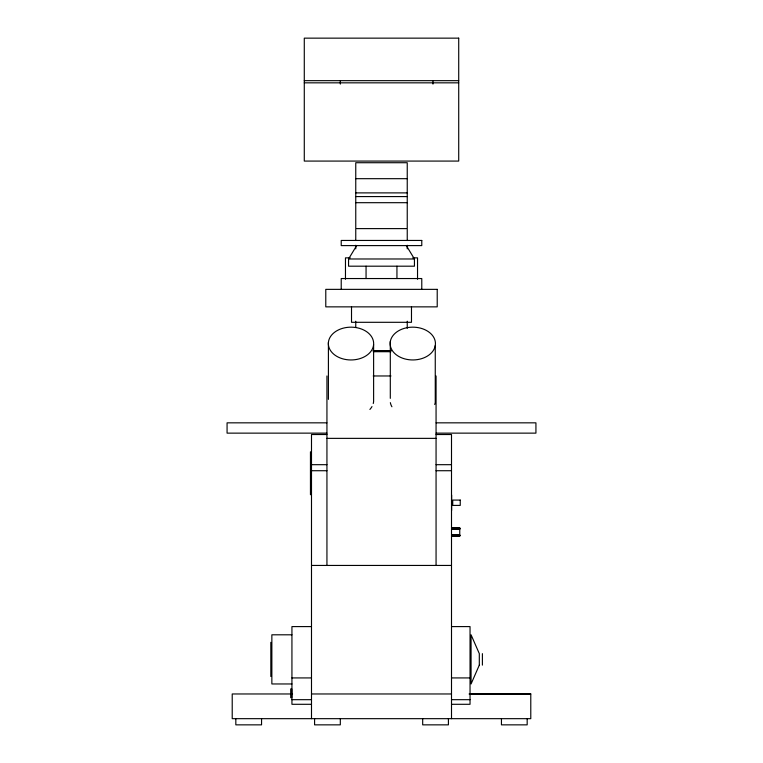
<?xml version="1.0" encoding="UTF-8"?>
<svg xmlns="http://www.w3.org/2000/svg" width="763" height="763" viewBox="0 0 763 763"><rect width="100%" height="100%" fill="white"/><g stroke="black" fill="none" stroke-linecap="round" stroke-linejoin="round"><path stroke-width="1.14" d="M406.336 245.6L414.443 258.981L414.443 266.192L348.557 266.192L348.557 258.981L356.664 245.6M457.686 527.882L451.505 527.92L457.686 527.882L457.686 528.387M469.255 694.034L530.781 693.968L530.781 718.67L232.219 718.67L232.219 693.968L292.572 693.968M304.284 80.659L458.716 80.659M304.284 82.833L458.716 82.833M355.758 178.685L407.242 178.685M355.758 192.886L407.242 192.886M355.758 196.577L407.242 196.577M355.758 202.691L407.242 202.691M356.664 228.614L406.336 228.614M350.188 257.865L345.467 257.865L345.467 279.287M412.812 257.865L417.533 257.865L417.533 279.287M348.557 258.981L414.443 258.981M372.973 350.579L391.181 350.579M373.183 351.705L390.999 351.705M373.193 375.968L390.99 375.968M326.86 422.836L227.069 422.836L227.069 433.136L326.86 433.136M436.14 422.836L535.931 422.836L535.931 433.136L436.14 433.136M326.917 434.519L311.495 434.519L311.495 718.67M436.083 434.519L451.505 434.519L451.505 718.67M326.936 438.363L436.064 438.363M311.495 464.686L326.936 464.686M436.064 464.686L451.505 464.686M311.495 470.723L326.936 470.723M436.064 470.723L451.505 470.723M451.505 527.882L459.746 527.939M451.505 527.986L459.746 527.967L459.746 535.988L451.505 536.036M451.505 528.168L459.746 528.168M451.505 528.358L459.746 528.349M459.746 528.521L451.505 528.587L459.746 528.74M451.505 528.826L459.746 528.826M451.505 529.007L459.746 528.912M451.505 529.102L459.746 529.102M451.505 534.882L459.746 534.882L451.505 535.073M451.505 535.159L459.746 535.245L451.505 535.397M451.505 535.531L459.746 535.464M451.505 535.626L459.746 535.683M451.505 535.779L459.746 535.836M451.505 536.084L459.746 536.112M311.495 565.44L451.505 565.44M311.495 626.595L291.933 626.595L291.933 704.297L311.495 704.297M451.505 626.595L470.037 626.595L470.037 704.297L451.505 704.297M291.933 634.806L271.857 634.806L271.857 683.963L291.933 683.963M291.933 677.925L311.495 677.925M451.505 677.925L470.037 677.925M311.495 693.968L451.505 693.968M469.245 693.968L530.781 693.968M291.933 699.681L311.495 699.681M451.505 699.681L470.037 699.681M527.176 718.67L527.176 724.85L501.444 724.85L501.444 718.67M482.397 653.643L482.397 665.126M451.639 495.025L451.639 510.466M448.415 718.67L448.415 724.85L422.683 724.85L422.683 718.67M436.064 375.968L436.064 565.44M435.263 345.572A22.652 16.395 0 0 1 399.135 356.645A22.652 16.395 0 0 1 403.951 328.462A22.652 16.395 0 0 1 435.263 345.572L435.263 402.387A22.652 16.395 0 0 1 434.71 404.495M432.974 80.659L432.974 84.102M421.777 289.358L421.777 278.543L341.223 278.543L341.223 289.358M411.486 306.86L411.486 322.301L351.514 322.301L351.514 306.86M407.242 240.526L407.242 162.719L355.758 162.719L355.758 240.526M407.242 245.276L407.242 248.833M407.242 321.213L407.242 328.338M396.941 266.192L396.941 278.543M390.303 341.547L390.303 398.362M373.612 344.571A22.652 16.395 0 0 1 338.495 357.237A22.652 16.395 0 0 1 340.918 328.882A22.652 16.395 0 0 1 373.612 344.571L373.612 401.386A22.652 16.395 0 0 1 373.241 403.513M366.059 266.192L366.059 278.543M355.758 245.276L355.758 248.833M355.758 321.213L355.758 327.146M340.317 80.659L340.317 84.102M340.317 718.67L340.317 724.85L314.585 724.85L314.585 718.67M328.405 342.549L328.405 399.364M326.936 375.968L326.936 565.44M310.455 451.791L310.455 494.748M291.724 688.884L291.724 697.725M290.703 688.884L290.703 697.725M270.827 642.322L270.827 676.476M261.556 718.67L261.556 724.85L235.824 724.85L235.824 718.67M371.972 406.584A22.652 16.395 0 0 1 369.893 409.435M391.924 406.765A22.652 16.395 0 0 1 390.351 402.645M479.307 665.126L471.067 683.963L471.067 634.806L479.307 653.643L479.307 665.126M458.716 38.15L304.284 38.15L304.284 161.079L458.716 161.079L458.716 38.15M421.777 240.45L341.223 240.45L341.223 245.6L421.777 245.6L421.777 240.45M437.218 289.358L325.782 289.358L325.782 306.86L437.218 306.86L437.218 289.358M460.242 500.08L452.736 500.08L452.736 505.411L460.242 505.411L460.242 500.08"/></g></svg>
